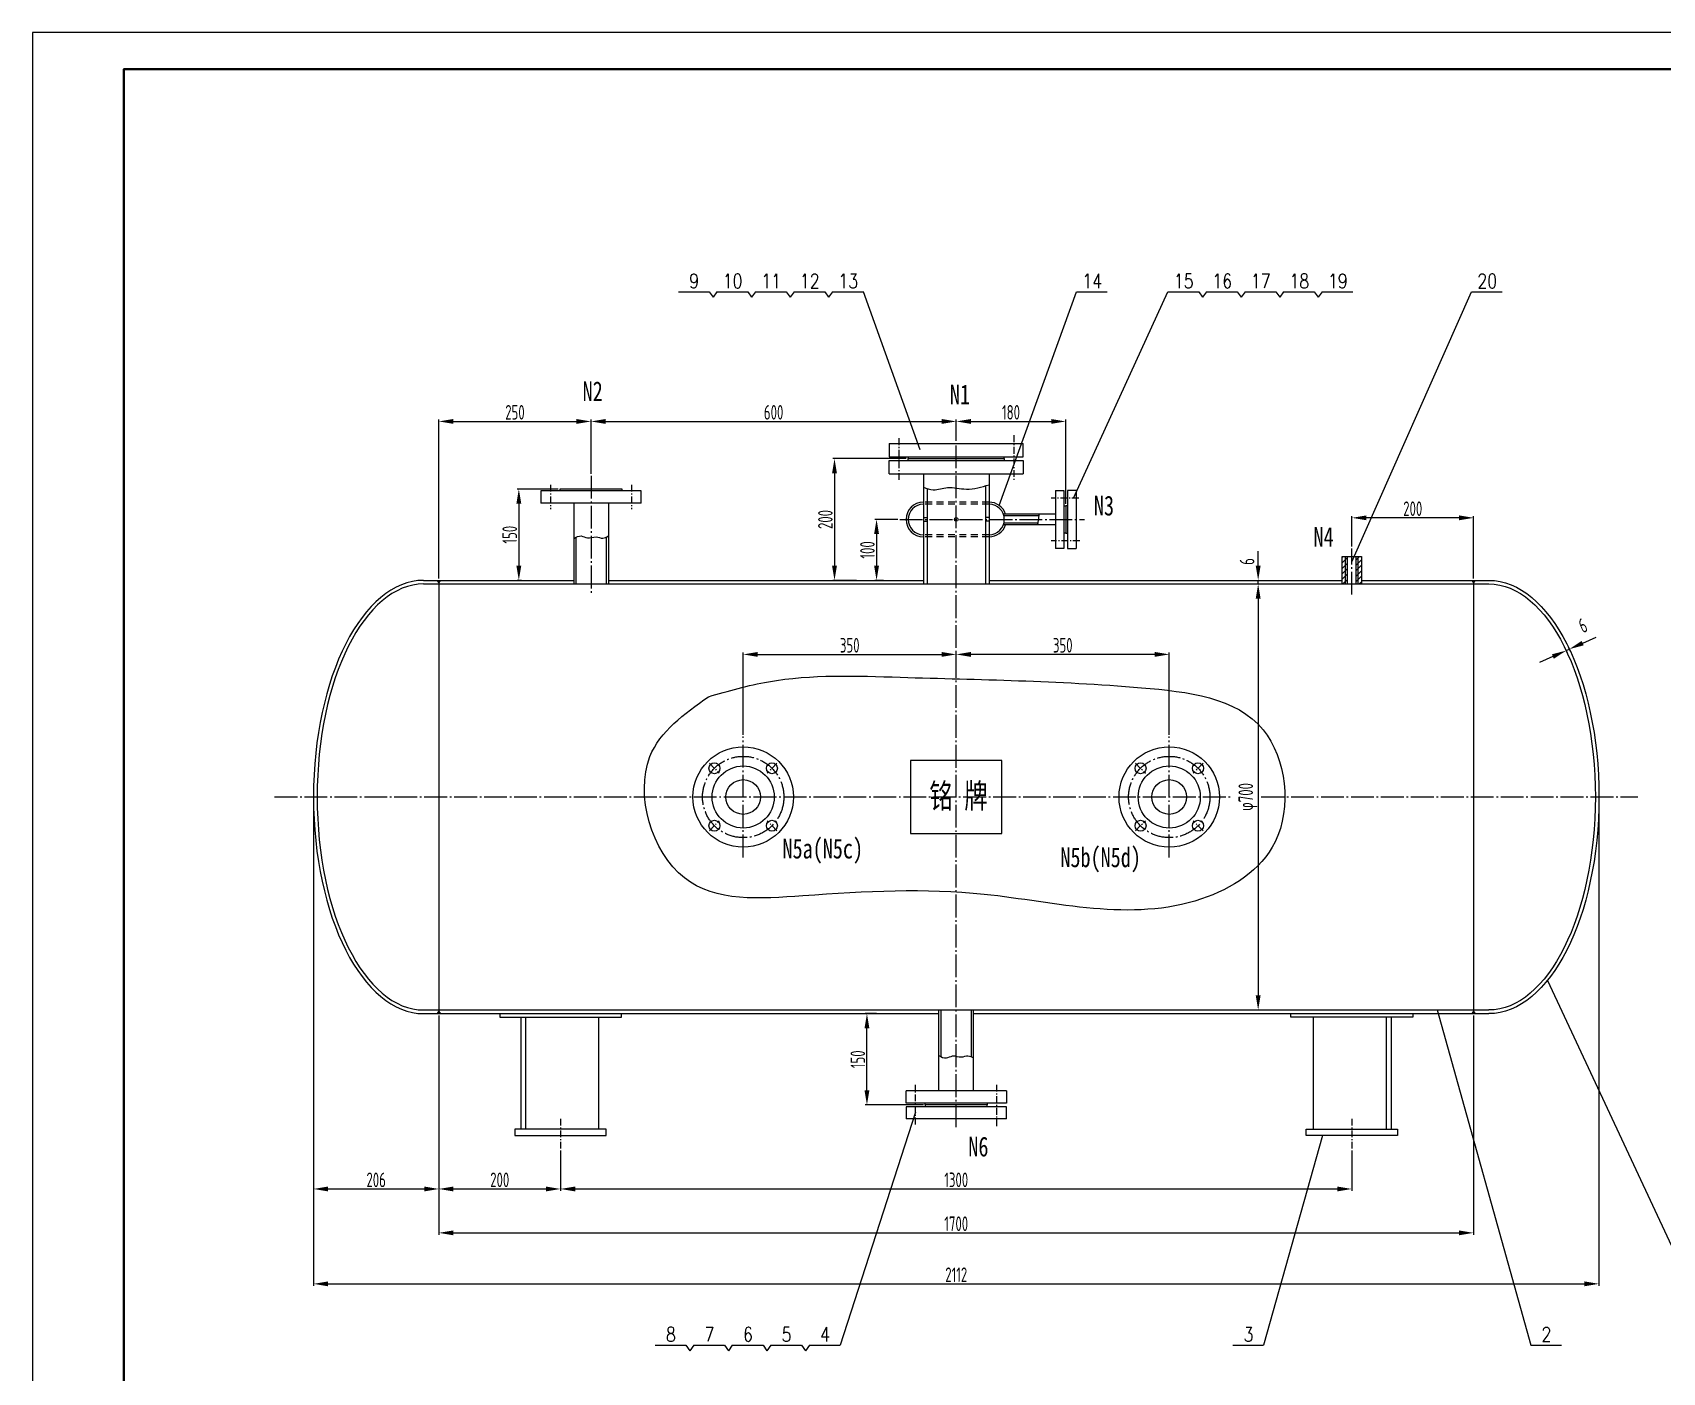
# Model space of a CAD drawing. Extents: x -6371 to 29478, y -10653 to 1396.
# Drawn here: x 24432 to 27110, y -9291 to -7089 of the extents above; entities that cross this region are included whole.
import ezdxf
from ezdxf.enums import TextEntityAlignment as Align

# ---------------------------------------------------------------- set-up
doc = ezdxf.new("R2010")
doc.units = 0
doc.header["$LTSCALE"] = 15
doc.header["$PDMODE"] = 1
for name, pattern in [('XX-L', [1.25, 0.75, -0.5]), ('ZXX-L', [3.28, 2.5, -0.3, 0.18, -0.3]), ('ZXX-S', [1.27, 0.75, -0.2, 0.12, -0.2])]:
    doc.linetypes.add(name, pattern=pattern)
doc.layers.get('Defpoints').update_dxf_attribs({"linetype": 'CONTINUOUS'})
for name, color, linetype, lineweight in [('A 粗实线', 1, 'CONTINUOUS', 25), ('B 细实线', 7, 'CONTINUOUS', 15), ('C 文 字', 2, 'CONTINUOUS', 20), ('D 短中心线', 3, 'ZXX-S', 18), ('E 长中心线', 3, 'ZXX-L', 15), ('G 长虚线', 6, 'XX-L', 15), ('J 标注尺寸', 2, 'CONTINUOUS', 15)]:
    doc.layers.add(name, color=color, linetype=linetype, lineweight=lineweight)
doc.styles.add('HZTXT', font='SIMFANG.TTF', dxfattribs={"width": 0.75})
doc.styles.add('ROMANC', font='romanc', dxfattribs={"width": 0.7, "height": 6})
doc.styles.get("Standard").update_dxf_attribs({"font": 'isocp.shx', "width": 0.707, "bigfont": 'hztxt.shx'})
doc.styles.add('标题中文', font='SIMFANG.TTF', dxfattribs={"width": 0.7})
doc.dimstyles.new('通用标注4.0', dxfattribs={"dimtxt": 24, "dimasz": 24, "dimexe": 3, "dimexo": 3, "dimgap": 3, "dimtad": 1, "dimdec": 0, "dimzin": 0, "dimdsep": 46, "dimtxsty": 'Standard', "dimcen": 3, "dimadec": 0, "dimazin": 0, "dimtfac": 0.375, "dimtdec": 0, "dimtmove": 2, "dimatfit": 3, "dimfxl": 0, "dimtzin": 0, "dimarcsym": 0})

# ---------------------------------------------------------------- blocks, each defined once
blk = doc.blocks.new('*D60')
at = {"layer": 'C 文 字', "color": 0, "lineweight": -2}
for p, q in [((26599.8, -7933.7), (26599.8, -7883.4)), ((26775.8, -7886.4), (26623.8, -7886.4)), ((26799.8, -7986.1), (26799.8, -7883.4))]:
    blk.add_line(p, q, dxfattribs=at)
at = {"layer": 'C 文 字', "color": 0}
for points in [[(26623.8, -7882.4), (26623.8, -7890.4), (26599.8, -7886.4)], [(26775.8, -7882.4), (26775.8, -7890.4), (26799.8, -7886.4)]]:
    blk.add_solid(points, dxfattribs=at)
at = {"layer": 'Defpoints', "color": 0}
for p in [(26599.8, -7886.4), (26599.8, -7936.7), (26799.8, -7989.1)]:
    blk.add_point(p, dxfattribs=at)
at = {"layer": 'C 文 字', "color": 0, "insert": (26699.8, -7871.4), "char_height": 24, "attachment_point": 5}
blk.add_mtext('200', dxfattribs=at)
blk = doc.blocks.new('*D61')
at = {"layer": 'Defpoints', "color": 0}
for p in [(26432.7, -7995.1), (26432.7, -8695.1), (26445.9, -8695.1)]:
    blk.add_point(p, dxfattribs=at)
at = {"layer": 'J 标注尺寸', "color": 0, "lineweight": -2}
for p, q in [((26435.7, -7995.1), (26448.9, -7995.1)), ((26445.9, -8019.1), (26445.9, -8671.1)), ((26435.7, -8695.1), (26448.9, -8695.1))]:
    blk.add_line(p, q, dxfattribs=at)
at = {"layer": 'J 标注尺寸', "color": 0}
for points in [[(26441.9, -8019.1), (26449.9, -8019.1), (26445.9, -7995.1)], [(26441.9, -8671.1), (26449.9, -8671.1), (26445.9, -8695.1)]]:
    blk.add_solid(points, dxfattribs=at)
at = {"layer": 'J 标注尺寸', "color": 0, "insert": (26429.1, -8345.1), "char_height": 24, "attachment_point": 5, "rotation": 90}
blk.add_mtext('φ700', dxfattribs=at)
blk = doc.blocks.new('*D62')
at = {"layer": 'Defpoints', "color": 0}
for p in [(26432.4, -7989.1), (26432.4, -7995.1), (26445.9, -7989.1)]:
    blk.add_point(p, dxfattribs=at)
at = {"layer": 'J 标注尺寸', "color": 0, "lineweight": -2}
for p, q in [((26445.9, -7965.1), (26445.9, -7941.1)), ((26435.4, -7989.1), (26448.9, -7989.1)), ((26435.4, -7995.1), (26448.9, -7995.1)), ((26445.9, -7995.1), (26445.9, -7989.1)), ((26445.9, -8019.1), (26445.9, -8043.1))]:
    blk.add_line(p, q, dxfattribs=at)
at = {"layer": 'J 标注尺寸', "color": 0}
for points in [[(26441.9, -7965.1), (26449.9, -7965.1), (26445.9, -7989.1)], [(26441.9, -8019.1), (26449.9, -8019.1), (26445.9, -7995.1)]]:
    blk.add_solid(points, dxfattribs=at)
at = {"layer": 'J 标注尺寸', "color": 0, "insert": (26427.7, -7958.1), "char_height": 24, "attachment_point": 5, "rotation": 90}
blk.add_mtext('6', dxfattribs=at)
blk = doc.blocks.new('*D63')
at = {"layer": 'Defpoints', "color": 0}
for p in [(25099.8, -8701.1), (25299.8, -8922.9), (25299.8, -8989.2)]:
    blk.add_point(p, dxfattribs=at)
at = {"layer": 'J 标注尺寸', "color": 0, "lineweight": -2}
for p, q in [((25099.8, -8704.1), (25099.8, -8992.2)), ((25299.8, -8925.9), (25299.8, -8992.2)), ((25123.8, -8989.2), (25275.8, -8989.2))]:
    blk.add_line(p, q, dxfattribs=at)
at = {"layer": 'J 标注尺寸', "color": 0}
for points in [[(25123.8, -8985.2), (25123.8, -8993.2), (25099.8, -8989.2)], [(25275.8, -8985.2), (25275.8, -8993.2), (25299.8, -8989.2)]]:
    blk.add_solid(points, dxfattribs=at)
at = {"layer": 'J 标注尺寸', "color": 0, "insert": (25199.8, -8974.2), "char_height": 24, "attachment_point": 5}
blk.add_mtext('200', dxfattribs=at)
blk = doc.blocks.new('*D64')
at = {"layer": 'Defpoints', "color": 0}
for p in [(25299.8, -8922.9), (26599.8, -8922.9), (26599.8, -8989.2)]:
    blk.add_point(p, dxfattribs=at)
at = {"layer": 'J 标注尺寸', "color": 0, "lineweight": -2}
for p, q in [((25299.8, -8925.9), (25299.8, -8992.2)), ((26599.8, -8925.9), (26599.8, -8992.2)), ((25323.8, -8989.2), (26575.8, -8989.2))]:
    blk.add_line(p, q, dxfattribs=at)
at = {"layer": 'J 标注尺寸', "color": 0}
for points in [[(25323.8, -8985.2), (25323.8, -8993.2), (25299.8, -8989.2)], [(26575.8, -8985.2), (26575.8, -8993.2), (26599.8, -8989.2)]]:
    blk.add_solid(points, dxfattribs=at)
at = {"layer": 'J 标注尺寸', "color": 0, "insert": (25949.8, -8974.2), "char_height": 24, "attachment_point": 5}
blk.add_mtext('1300', dxfattribs=at)
blk = doc.blocks.new('*D65')
at = {"layer": 'Defpoints', "color": 0}
for p in [(25099.8, -8701.1), (26799.8, -8701.1), (26799.8, -9061.3)]:
    blk.add_point(p, dxfattribs=at)
at = {"layer": 'J 标注尺寸', "color": 0, "lineweight": -2}
for p, q in [((25099.8, -8704.1), (25099.8, -9064.3)), ((26799.8, -8704.1), (26799.8, -9064.3)), ((25123.8, -9061.3), (26775.8, -9061.3))]:
    blk.add_line(p, q, dxfattribs=at)
at = {"layer": 'J 标注尺寸', "color": 0}
for points in [[(25123.8, -9057.3), (25123.8, -9065.3), (25099.8, -9061.3)], [(26775.8, -9057.3), (26775.8, -9065.3), (26799.8, -9061.3)]]:
    blk.add_solid(points, dxfattribs=at)
at = {"layer": 'J 标注尺寸', "color": 0, "insert": (25949.8, -9046.3), "char_height": 24, "attachment_point": 5}
blk.add_mtext('1700', dxfattribs=at)
blk = doc.blocks.new('*D66')
at = {"layer": 'Defpoints', "color": 0}
for p in [(24893.8, -8345.1), (25099.8, -8701.1), (25099.8, -8989.2)]:
    blk.add_point(p, dxfattribs=at)
at = {"layer": 'J 标注尺寸', "color": 0, "lineweight": -2}
for p, q in [((24893.8, -8348.1), (24893.8, -8992.2)), ((25099.8, -8704.1), (25099.8, -8992.2)), ((24917.8, -8989.2), (25075.8, -8989.2))]:
    blk.add_line(p, q, dxfattribs=at)
at = {"layer": 'J 标注尺寸', "color": 0}
for points in [[(24917.8, -8985.2), (24917.8, -8993.2), (24893.8, -8989.2)], [(25075.8, -8985.2), (25075.8, -8993.2), (25099.8, -8989.2)]]:
    blk.add_solid(points, dxfattribs=at)
at = {"layer": 'J 标注尺寸', "color": 0, "insert": (24996.8, -8974.2), "char_height": 24, "attachment_point": 5}
blk.add_mtext('206', dxfattribs=at)
blk = doc.blocks.new('*D67')
at = {"layer": 'Defpoints', "color": 0}
for p in [(24893.8, -8345.1), (27005.8, -8345.1), (27005.8, -9145.1)]:
    blk.add_point(p, dxfattribs=at)
at = {"layer": 'J 标注尺寸', "color": 0, "lineweight": -2}
for p, q in [((24893.8, -8348.1), (24893.8, -9148.1)), ((27005.8, -8348.1), (27005.8, -9148.1)), ((24917.8, -9145.1), (26981.8, -9145.1))]:
    blk.add_line(p, q, dxfattribs=at)
at = {"layer": 'J 标注尺寸', "color": 0}
for points in [[(24917.8, -9141.1), (24917.8, -9149.1), (24893.8, -9145.1)], [(26981.8, -9141.1), (26981.8, -9149.1), (27005.8, -9145.1)]]:
    blk.add_solid(points, dxfattribs=at)
at = {"layer": 'J 标注尺寸', "color": 0, "insert": (25949.8, -9130.1), "char_height": 24, "attachment_point": 5}
blk.add_mtext('2112', dxfattribs=at)
blk = doc.blocks.new('*D68')
at = {"layer": 'Defpoints', "color": 0}
for p in [(25349.8, -7728), (25349.8, -7817.3), (25099.8, -7989.1)]:
    blk.add_point(p, dxfattribs=at)
at = {"layer": 'J 标注尺寸', "color": 0, "lineweight": -2}
for p, q in [((25099.8, -7986.1), (25099.8, -7725)), ((25123.8, -7728), (25325.8, -7728)), ((25349.8, -7814.3), (25349.8, -7725))]:
    blk.add_line(p, q, dxfattribs=at)
at = {"layer": 'J 标注尺寸', "color": 0}
for points in [[(25123.8, -7724), (25123.8, -7732), (25099.8, -7728)], [(25325.8, -7724), (25325.8, -7732), (25349.8, -7728)]]:
    blk.add_solid(points, dxfattribs=at)
at = {"layer": 'J 标注尺寸', "color": 0, "insert": (25224.8, -7713), "char_height": 24, "attachment_point": 5}
blk.add_mtext('250', dxfattribs=at)
blk = doc.blocks.new('*D69')
at = {"layer": 'Defpoints', "color": 0}
for p in [(25949.8, -7728), (25949.8, -7763), (25349.8, -7817.3)]:
    blk.add_point(p, dxfattribs=at)
at = {"layer": 'J 标注尺寸', "color": 0, "lineweight": -2}
for p, q in [((25349.8, -7814.3), (25349.8, -7725)), ((25373.8, -7728), (25925.8, -7728)), ((25949.8, -7760), (25949.8, -7725))]:
    blk.add_line(p, q, dxfattribs=at)
at = {"layer": 'J 标注尺寸', "color": 0}
for points in [[(25373.8, -7724), (25373.8, -7732), (25349.8, -7728)], [(25925.8, -7724), (25925.8, -7732), (25949.8, -7728)]]:
    blk.add_solid(points, dxfattribs=at)
at = {"layer": 'J 标注尺寸', "color": 0, "insert": (25649.8, -7713), "char_height": 24, "attachment_point": 5}
blk.add_mtext('600', dxfattribs=at)
blk = doc.blocks.new('*D70')
at = {"layer": 'Defpoints', "color": 0}
for p in [(25870.8, -7789.1), (25749.8, -7989.1), (25789.1, -7989.1)]:
    blk.add_point(p, dxfattribs=at)
at = {"layer": 'J 标注尺寸', "color": 0, "lineweight": -2}
for p, q in [((25867.8, -7789.1), (25746.8, -7789.1)), ((25749.8, -7813.1), (25749.8, -7965.1)), ((25786.1, -7989.1), (25746.8, -7989.1))]:
    blk.add_line(p, q, dxfattribs=at)
at = {"layer": 'J 标注尺寸', "color": 0}
for points in [[(25745.8, -7813.1), (25753.8, -7813.1), (25749.8, -7789.1)], [(25745.8, -7965.1), (25753.8, -7965.1), (25749.8, -7989.1)]]:
    blk.add_solid(points, dxfattribs=at)
at = {"layer": 'J 标注尺寸', "color": 0, "insert": (25734.8, -7889.1), "char_height": 24, "attachment_point": 5, "rotation": 90}
blk.add_mtext('200', dxfattribs=at)
blk = doc.blocks.new('*D71')
at = {"layer": 'Defpoints', "color": 0}
for p in [(25856.9, -7889.1), (25818.9, -7989.1), (25833.2, -7989.1)]:
    blk.add_point(p, dxfattribs=at)
at = {"layer": 'J 标注尺寸', "color": 0, "lineweight": -2}
for p, q in [((25853.9, -7889.1), (25815.9, -7889.1)), ((25818.9, -7913.1), (25818.9, -7965.1)), ((25830.2, -7989.1), (25815.9, -7989.1))]:
    blk.add_line(p, q, dxfattribs=at)
at = {"layer": 'J 标注尺寸', "color": 0}
for points in [[(25814.9, -7913.1), (25822.9, -7913.1), (25818.9, -7889.1)], [(25814.9, -7965.1), (25822.9, -7965.1), (25818.9, -7989.1)]]:
    blk.add_solid(points, dxfattribs=at)
at = {"layer": 'J 标注尺寸', "color": 0, "insert": (25803.9, -7939.1), "char_height": 24, "attachment_point": 5, "rotation": 90}
blk.add_mtext('100', dxfattribs=at)
blk = doc.blocks.new('*D72')
at = {"layer": 'Defpoints', "color": 0}
for p in [(26129.8, -7728), (25949.8, -7763), (26129.8, -7866.6)]:
    blk.add_point(p, dxfattribs=at)
at = {"layer": 'J 标注尺寸', "color": 0, "lineweight": -2}
for p, q in [((25949.8, -7760), (25949.8, -7725)), ((25973.8, -7728), (26105.8, -7728)), ((26129.8, -7863.6), (26129.8, -7725))]:
    blk.add_line(p, q, dxfattribs=at)
at = {"layer": 'J 标注尺寸', "color": 0}
for points in [[(25973.8, -7724), (25973.8, -7732), (25949.8, -7728)], [(26105.8, -7724), (26105.8, -7732), (26129.8, -7728)]]:
    blk.add_solid(points, dxfattribs=at)
at = {"layer": 'J 标注尺寸', "color": 0, "insert": (26039.8, -7713), "char_height": 24, "attachment_point": 5}
blk.add_mtext('180', dxfattribs=at)
blk = doc.blocks.new('*D73')
at = {"layer": 'Defpoints', "color": 0}
for p in [(26955.1, -8111.4), (26957.2, -8102.1), (26960.3, -8109)]:
    blk.add_point(p, dxfattribs=at)
at = {"layer": 'J 标注尺寸', "color": 0, "lineweight": -2}
for p, q in [((26979.1, -8092.3), (27000.9, -8082.4)), ((26953.8, -8108.6), (26950.7, -8101.7)), ((26952, -8104.5), (26957.2, -8102.1)), ((26959, -8106.3), (26955.9, -8099.4)), ((26930.1, -8114.3), (26908.2, -8124.2))]:
    blk.add_line(p, q, dxfattribs=at)
at = {"layer": 'J 标注尺寸', "color": 0}
for points in [[(26928.4, -8110.7), (26931.7, -8118), (26952, -8104.5)], [(26977.4, -8088.6), (26980.7, -8095.9), (26957.2, -8102.1)]]:
    blk.add_solid(points, dxfattribs=at)
at = {"layer": 'J 标注尺寸', "color": 0, "insert": (26979.2, -8063.2), "char_height": 24, "attachment_point": 5, "rotation": 24.2406}
blk.add_mtext('6', dxfattribs=at)
blk = doc.blocks.new('*D78')
at = {"layer": 'Defpoints', "color": 0}
for p in [(25949.8, -8110.8), (25949.8, -8113.2), (25599.8, -8245.7)]:
    blk.add_point(p, dxfattribs=at)
at = {"layer": 'J 标注尺寸', "color": 0, "lineweight": -2}
for p, q in [((25599.8, -8242.7), (25599.8, -8107.8)), ((25623.8, -8110.8), (25925.8, -8110.8)), ((25949.8, -8110.2), (25949.8, -8107.8))]:
    blk.add_line(p, q, dxfattribs=at)
at = {"layer": 'J 标注尺寸', "color": 0}
for points in [[(25623.8, -8106.8), (25623.8, -8114.8), (25599.8, -8110.8)], [(25925.8, -8106.8), (25925.8, -8114.8), (25949.8, -8110.8)]]:
    blk.add_solid(points, dxfattribs=at)
at = {"layer": 'J 标注尺寸', "color": 0, "insert": (25774.8, -8095.8), "char_height": 24, "attachment_point": 5}
blk.add_mtext('350', dxfattribs=at)
blk = doc.blocks.new('*D79')
at = {"layer": 'Defpoints', "color": 0}
for p in [(25949.8, -8110.8), (25949.8, -8126.3), (26299.8, -8245.7)]:
    blk.add_point(p, dxfattribs=at)
at = {"layer": 'J 标注尺寸', "color": 0, "lineweight": -2}
for p, q in [((25949.8, -8123.3), (25949.8, -8107.8)), ((26275.8, -8110.8), (25973.8, -8110.8)), ((26299.8, -8242.7), (26299.8, -8107.8))]:
    blk.add_line(p, q, dxfattribs=at)
at = {"layer": 'J 标注尺寸', "color": 0}
for points in [[(25973.8, -8106.8), (25973.8, -8114.8), (25949.8, -8110.8)], [(26275.8, -8106.8), (26275.8, -8114.8), (26299.8, -8110.8)]]:
    blk.add_solid(points, dxfattribs=at)
at = {"layer": 'J 标注尺寸', "color": 0, "insert": (26124.8, -8095.8), "char_height": 24, "attachment_point": 5}
blk.add_mtext('350', dxfattribs=at)
blk = doc.blocks.new('*D80')
at = {"layer": 'Defpoints', "color": 0}
for p in [(25803.1, -8701.1), (25821.7, -8701.1), (25898.8, -8851.1)]:
    blk.add_point(p, dxfattribs=at)
at = {"layer": 'J 标注尺寸', "color": 0, "lineweight": -2}
for p, q in [((25818.7, -8701.1), (25800.1, -8701.1)), ((25803.1, -8827.1), (25803.1, -8725.1)), ((25895.8, -8851.1), (25800.1, -8851.1))]:
    blk.add_line(p, q, dxfattribs=at)
at = {"layer": 'J 标注尺寸', "color": 0}
for points in [[(25799.1, -8725.1), (25807.1, -8725.1), (25803.1, -8701.1)], [(25799.1, -8827.1), (25807.1, -8827.1), (25803.1, -8851.1)]]:
    blk.add_solid(points, dxfattribs=at)
at = {"layer": 'J 标注尺寸', "color": 0, "insert": (25788.1, -8776.1), "char_height": 24, "attachment_point": 5, "rotation": 90}
blk.add_mtext('150', dxfattribs=at)
blk = doc.blocks.new('*D81')
at = {"layer": 'Defpoints', "color": 0}
for p in [(25298.8, -7839.1), (25231.2, -7989.1), (25238.5, -7989.1)]:
    blk.add_point(p, dxfattribs=at)
at = {"layer": 'J 标注尺寸', "color": 0, "lineweight": -2}
for p, q in [((25295.8, -7839.1), (25228.2, -7839.1)), ((25231.2, -7863.1), (25231.2, -7965.1)), ((25235.5, -7989.1), (25228.2, -7989.1))]:
    blk.add_line(p, q, dxfattribs=at)
at = {"layer": 'J 标注尺寸', "color": 0}
for points in [[(25227.2, -7863.1), (25235.2, -7863.1), (25231.2, -7839.1)], [(25227.2, -7965.1), (25235.2, -7965.1), (25231.2, -7989.1)]]:
    blk.add_solid(points, dxfattribs=at)
at = {"layer": 'J 标注尺寸', "color": 0, "insert": (25216.2, -7914.1), "char_height": 24, "attachment_point": 5, "rotation": 90}
blk.add_mtext('150', dxfattribs=at)

msp = doc.modelspace()

# ---------------------------------------------------------------- hatches: boundary and pattern name
at = {"layer": 'B 细实线'}
h = msp.add_hatch(dxfattribs=at)
h.set_pattern_fill('ANSI31', color=256, scale=2, style=0)
h.set_pattern_definition([(45, (-13875.813, -12517.0306), (-4.4901281, 4.4901281), [])])
h.paths.add_polyline_path([(26589.4, -7950.1), (26583.8, -7950.1), (26583.8, -7995.1), (26589.4, -7995.1)])
h.paths.add_polyline_path([(26592.6, -7950.1), (26589.4, -7950.1), (26589.4, -7995.1), (26592.6, -7995.1)])
h.paths.add_polyline_path([(26615.8, -7950.1), (26610.1, -7950.1), (26610.1, -7995.1), (26615.8, -7995.1)])
h.paths.add_polyline_path([(26610.1, -7950.1), (26607, -7950.1), (26607, -7995.1), (26610.1, -7995.1)])

# ---------------------------------------------------------------- linework, layer by layer
at = {"layer": 'A 粗实线'}
for p, q in [((25493.4, -7515.1), (25543.9, -7515.1)), ((25556.7, -7515.1), (25607.2, -7515.1)), ((25620, -7515.1), (25670.5, -7515.1)), ((25683.3, -7515.1), (25733.9, -7515.1)), ((25746.6, -7515.1), (25797.2, -7515.1)), ((26147.4, -7515.1), (26197.9, -7515.1)), ((26297.6, -7515.1), (26348.2, -7515.1)), ((26361, -7515.1), (26411.5, -7515.1)), ((26424.3, -7515.1), (26474.8, -7515.1)), ((26487.6, -7515.1), (26538.1, -7515.1)), ((26550.9, -7515.1), (26601.4, -7515.1)), ((26796.4, -7515.1), (26846.9, -7515.1)), ((25839.8, -7764.1), (26059.8, -7764.1)), ((25839.8, -7764.1), (25839.8, -7786.1)), ((26059.8, -7786.1), (26059.8, -7764.1)), ((25839.8, -7786.1), (26059.8, -7786.1)), ((25870.8, -7786.1), (25870.8, -7789.1)), ((25870.8, -7792.1), (25870.8, -7789.1)), ((25870.8, -7789.1), (26028.8, -7789.1)), ((25870.8, -7789.1), (26028.8, -7789.1)), ((26028.8, -7789.1), (26028.8, -7786.1)), ((26028.8, -7789.1), (26028.8, -7792.1)), ((25839.8, -7814.1), (25839.8, -7792.1)), ((25839.8, -7792.1), (26059.8, -7792.1)), ((25839.8, -7814.1), (26059.8, -7814.1)), ((25895.8, -7814.1), (25895.8, -7995.1)), ((26003.8, -7814.1), (26003.8, -7995.1)), ((26059.8, -7792.1), (26059.8, -7814.1)), ((25432.3, -7842.1), (25267.3, -7842.1)), ((25267.3, -7842.1), (25267.3, -7862.1)), ((25400.8, -7839.1), (25298.8, -7839.1)), ((25298.8, -7839.1), (25298.8, -7842.1)), ((25400.8, -7842.1), (25400.8, -7839.1)), ((25432.3, -7862.1), (25432.3, -7842.1)), ((25901.8, -7838.2), (25901.8, -7995.1)), ((25997.8, -7833.9), (25997.8, -7995.1)), ((26112.8, -7841.6), (26126.8, -7841.6)), ((26112.8, -7841.6), (26112.8, -7936.6)), ((26126.8, -7841.6), (26126.8, -7936.6)), ((26132.8, -7841.6), (26132.8, -7936.6)), ((26146.8, -7841.6), (26132.8, -7841.6)), ((26146.8, -7841.6), (26146.8, -7936.6)), ((25432.3, -7862.1), (25267.3, -7862.1)), ((25321.3, -7862.1), (25321.3, -7995.1)), ((25378.3, -7862.1), (25378.3, -7995.1)), ((26126.8, -7866.6), (26129.8, -7866.6)), ((26129.8, -7866.6), (26129.8, -7911.6)), ((26129.8, -7866.6), (26129.8, -7911.6)), ((26132.8, -7866.6), (26129.8, -7866.6)), ((25895.8, -7886.1), (25901.8, -7886.1)), ((25895.8, -7892.1), (25901.8, -7892.1)), ((26003.8, -7886.1), (25997.8, -7886.1)), ((26003.8, -7892.1), (25997.8, -7892.1)), ((26112.8, -7880.1), (26027.1, -7880.1)), ((26112.8, -7898.1), (26027.1, -7898.1)), ((26085.8, -7883.1), (26028, -7883.1)), ((26084.5, -7895.1), (26028, -7895.1)), ((25324.8, -7918.5), (25324.8, -7995.1)), ((25374.8, -7918.1), (25374.8, -7995.1)), ((26129.8, -7911.6), (26126.8, -7911.6)), ((26129.8, -7911.6), (26132.8, -7911.6)), ((26126.8, -7936.6), (26112.8, -7936.6)), ((26132.8, -7936.6), (26146.8, -7936.6)), ((26583.8, -7950.1), (26615.8, -7950.1)), ((26583.8, -7995.1), (26583.8, -7950.1)), ((26592.6, -7995.1), (26592.6, -7950.1)), ((26607, -7995.1), (26607, -7950.1)), ((26615.8, -7950.1), (26615.8, -7995.1)), ((25074.8, -7989.1), (25321.3, -7989.1)), ((25074.8, -7995.1), (26824.8, -7995.1)), ((25099.8, -7989.1), (25099.8, -8701.1)), ((25378.3, -7989.1), (25895.8, -7989.1)), ((26003.8, -7989.1), (26583.8, -7989.1)), ((26615.8, -7989.1), (26824.8, -7989.1)), ((26799.8, -7989.1), (26799.8, -8701.1)), ((25074.8, -8695.1), (26824.8, -8695.1)), ((25074.8, -8701.1), (25921.3, -8701.1)), ((25199.8, -8701.1), (25199.8, -8707.1)), ((25399.8, -8707.1), (25399.8, -8701.1)), ((25921.3, -8828.1), (25921.3, -8695.1)), ((25924.8, -8771.6), (25924.8, -8695.1)), ((25974.8, -8772), (25974.8, -8695.1)), ((25978.3, -8828.1), (25978.3, -8695.1)), ((25978.3, -8701.1), (26824.8, -8701.1)), ((26499.8, -8707.1), (26499.8, -8701.1)), ((26699.8, -8701.1), (26699.8, -8707.1)), ((25199.8, -8707.1), (25399.8, -8707.1)), ((25234.8, -8891.1), (25234.8, -8707.1)), ((25242.8, -8891.1), (25242.8, -8707.1)), ((25362.8, -8891.1), (25362.8, -8707.1)), ((26699.8, -8707.1), (26499.8, -8707.1)), ((26536.8, -8891.1), (26536.8, -8707.1)), ((26656.8, -8891.1), (26656.8, -8707.1)), ((26664.8, -8891.1), (26664.8, -8707.1)), ((26032.3, -8828.1), (25867.3, -8828.1)), ((25867.3, -8848.1), (25867.3, -8828.1)), ((26032.3, -8828.1), (26032.3, -8848.1)), ((26032.3, -8848.1), (25867.3, -8848.1)), ((26032.3, -8854.1), (25867.3, -8854.1)), ((25867.3, -8854.1), (25867.3, -8874.1)), ((25898.8, -8851.1), (25898.8, -8848.1)), ((26000.8, -8851.1), (25898.8, -8851.1)), ((26000.8, -8851.1), (25898.8, -8851.1)), ((25898.8, -8851.1), (25898.8, -8854.1)), ((26000.8, -8848.1), (26000.8, -8851.1)), ((26000.8, -8854.1), (26000.8, -8851.1)), ((26032.3, -8874.1), (26032.3, -8854.1)), ((26032.3, -8874.1), (25867.3, -8874.1)), ((25224.8, -8891.1), (25224.8, -8901.1)), ((25374.8, -8891.1), (25224.8, -8891.1)), ((25224.8, -8901.1), (25374.8, -8901.1)), ((25374.8, -8901.1), (25374.8, -8891.1)), ((26524.8, -8901.1), (26524.8, -8891.1)), ((26524.8, -8891.1), (26674.8, -8891.1)), ((26674.8, -8901.1), (26524.8, -8901.1)), ((26674.8, -8891.1), (26674.8, -8901.1)), ((25455.3, -9246), (25505.8, -9246)), ((25518.6, -9246), (25569.1, -9246)), ((25581.9, -9246), (25632.5, -9246)), ((25645.2, -9246), (25695.8, -9246)), ((25708.5, -9246), (25759.1, -9246)), ((26404.1, -9246), (26454.7, -9246)), ((26893.6, -9246), (26944.2, -9246))]:
    msp.add_line(p, q, dxfattribs=at)
at = {"layer": 'A 粗实线', "color": 5, "lineweight": 40}
msp.add_lwpolyline([(24582.3, -10593.1), (29418.3, -10593.1), (29418.3, -7149.1), (24582.3, -7149.1)], close=True, dxfattribs=at)
at = {"layer": 'A 粗实线'}
msp.add_lwpolyline([(25874.8, -8405.1), (26024.8, -8405.1), (26024.8, -8285.1), (25874.8, -8285.1)], close=True, dxfattribs=at)
for centre, radius in [((25949.8, -7889.1), 3), ((25599.8, -8345.1), 82.5), ((26299.8, -8345.1), 82.5), ((25552.6, -8297.9), 9), ((25599.8, -8345.1), 51), ((25647, -8297.9), 9), ((26252.6, -8297.9), 9), ((26299.8, -8345.1), 51), ((26347, -8297.9), 9), ((25599.8, -8345.1), 28.5), ((26299.8, -8345.1), 28.5), ((25552.6, -8392.3), 9), ((25647, -8392.3), 9), ((26252.6, -8392.3), 9), ((26347, -8392.3), 9)]:
    msp.add_circle(centre, radius, dxfattribs=at)
for centre, radius, start, end in [((25895.8, -7889.1), 28.5, 90, 270), ((25895.8, -7889.1), 25, 90, 270), ((26003.8, -7889.1), 28.5, 18.4085, 90), ((26003.8, -7889.1), 25, 270, 90), ((26003.8, -7889.1), 28.5, 270, 341.5915)]:
    msp.add_arc(centre, radius, start, end, dxfattribs=at)
for major_axis, ratio in [((0, -356), 0.508427), ((0, -350), 0.5)]:
    msp.add_ellipse((25074.8, -8345.1), major_axis=major_axis, ratio=ratio, start_param=3.141593, end_param=6.283185, dxfattribs=at)
at = {"layer": 'A 粗实线', "extrusion": (0, 0, -1)}
for major_axis, ratio in [((0, -356), 0.508427), ((0, -350), 0.5)]:
    msp.add_ellipse((26824.8, -8345.1), major_axis=major_axis, ratio=ratio, start_param=3.141593, end_param=6.283185, dxfattribs=at)
at = {"layer": 'A 粗实线'}
for points in [[(25099.8, -7995.1), (25095.6, -7989.1), (25104, -7989.1)], [(26799.8, -7995.1), (26804, -7989.1), (26795.6, -7989.1)], [(25099.8, -8695.1), (25095.6, -8701.1), (25104, -8701.1)], [(26799.8, -8695.1), (26804, -8701.1), (26795.6, -8701.1)]]:
    msp.add_solid(points, dxfattribs=at)
at = {"layer": 'B 细实线'}
for p, q in [((25543.9, -7515.1), (25550.3, -7524)), ((25556.7, -7515.1), (25550.3, -7524)), ((25607.2, -7515.1), (25613.6, -7524)), ((25620, -7515.1), (25613.6, -7524)), ((25670.5, -7515.1), (25676.9, -7524)), ((25683.3, -7515.1), (25676.9, -7524)), ((25733.9, -7515.1), (25740.2, -7524)), ((25746.6, -7515.1), (25740.2, -7524)), ((25890.3, -7774.9), (25797.2, -7515.1)), ((26020.4, -7865.9), (26147.4, -7515.1)), ((26142.3, -7854.1), (26297.6, -7515.1)), ((26348.2, -7515.1), (26354.6, -7524)), ((26361, -7515.1), (26354.6, -7524)), ((26411.5, -7515.1), (26417.9, -7524)), ((26424.3, -7515.1), (26417.9, -7524)), ((26474.8, -7515.1), (26481.2, -7524)), ((26487.6, -7515.1), (26481.2, -7524)), ((26538.1, -7515.1), (26544.5, -7524)), ((26550.9, -7515.1), (26544.5, -7524)), ((26599.8, -7958.5), (26796.4, -7515.1)), ((26589.4, -7995.1), (26589.4, -7950.1)), ((26610.1, -7995.1), (26610.1, -7950.1)), ((26921.1, -8646.4), (27200.9, -9246)), ((26740, -8695.1), (26893.6, -9246)), ((25883, -8863.2), (25759.1, -9246)), ((26551.3, -8901.1), (26454.7, -9246)), ((25505.8, -9246), (25512.2, -9255)), ((25518.6, -9246), (25512.2, -9255)), ((25569.1, -9246), (25575.5, -9255)), ((25581.9, -9246), (25575.5, -9255)), ((25632.5, -9246), (25638.8, -9255)), ((25645.2, -9246), (25638.8, -9255)), ((25695.8, -9246), (25702.2, -9255)), ((25708.5, -9246), (25702.2, -9255))]:
    msp.add_line(p, q, dxfattribs=at)
msp.add_lwpolyline([(24432.3, -10653.1), (29478.3, -10653.1), (29478.3, -7089.1), (24432.3, -7089.1)], close=True, dxfattribs=at)
for points in [[(25895.8, -7836.1), (25912.1, -7840.2), (25935.4, -7836.7), (25966.4, -7839.2), (26003.8, -7832.1)], [(25321.3, -7920.4), (25333.7, -7916.2), (25343.8, -7919.5), (25358.3, -7917.8), (25369.1, -7919.8), (25378.3, -7916.2)], [(25542.6, -8180.3), (25446.6, -8278.8), (25503.2, -8478.1), (25697.8, -8507.6), (25995.8, -8505.2), (26352.9, -8512.6), (26473.6, -8419), (26453.9, -8234.5), (26254.4, -8165.6), (25857.9, -8148.3), (25641.2, -8155.7), (25542.6, -8180.3)], [(25921.3, -8769.7), (25933.7, -8773.9), (25943.8, -8770.6), (25958.3, -8772.3), (25969.1, -8770.4), (25978.3, -8773.9)]]:
    msp.add_spline(points, degree=3, dxfattribs=at)
msp.add_open_spline([(26084.1, -7898.1), (26084.8, -7892.8), (26085.8, -7886.7), (26085.9, -7880.8), (26085.9, -7880.1)], degree=3, knots=[55.538459, 55.538459, 55.538459, 55.538459, 71.471899, 73.63198, 73.63198, 73.63198, 73.63198], dxfattribs=at)
at = {"layer": 'D 短中心线'}
for p, q in [((25855.3, -7755.7), (25855.3, -7825.1)), ((26044.3, -7750.7), (26044.3, -7825.1)), ((25283, -7832.1), (25283, -7872.1)), ((25416.5, -7832.1), (25416.5, -7872.1)), ((26151.2, -7854.1), (26105.8, -7854.1)), ((26152.8, -7924.1), (26105.8, -7924.1)), ((25544.3, -8289.5), (25560.5, -8305.8)), ((25655.3, -8289.5), (25639.1, -8305.8)), ((26244.3, -8289.5), (26260.5, -8305.8)), ((26355.3, -8289.5), (26339.1, -8305.8)), ((25544.3, -8400.6), (25560.5, -8384.3)), ((25655.3, -8400.6), (25639.1, -8384.3)), ((26244.3, -8400.6), (26260.5, -8384.3)), ((26355.3, -8400.6), (26339.1, -8384.3)), ((25883, -8883.2), (25883, -8818.1)), ((26016.5, -8886.2), (26016.5, -8818.1)), ((25299.8, -8873.9), (25299.8, -8922.9)), ((26599.8, -8873.9), (26599.8, -8922.9))]:
    msp.add_line(p, q, dxfattribs=at)
at = {"layer": 'E 长中心线'}
for p, q in [((25949.8, -8887.4), (25949.8, -7763)), ((25349.8, -7817.3), (25349.8, -8011.7)), ((25856.9, -7889.1), (26160.7, -7889.1)), ((26599.8, -8012.4), (26599.8, -7936.7)), ((25599.8, -8444.5), (25599.8, -8245.7)), ((26299.8, -8444.5), (26299.8, -8245.7)), ((24829.8, -8345.1), (26400.6, -8345.1)), ((26450.8, -8345.1), (27069.8, -8345.1))]:
    msp.add_line(p, q, dxfattribs=at)
for centre in [(25599.8, -8345.1), (26299.8, -8345.1)]:
    msp.add_circle(centre, 66.8, dxfattribs=at)
at = {"layer": 'G 长虚线'}
for p, q in [((26003.8, -7860.6), (25895.8, -7860.6)), ((26003.8, -7864.1), (25895.8, -7864.1)), ((26003.8, -7914.1), (25895.8, -7914.1)), ((26003.8, -7917.6), (25895.8, -7917.6))]:
    msp.add_line(p, q, dxfattribs=at)

# ---------------------------------------------------------------- texts
at = {"layer": 'C 文 字', "style": 'ROMANC', "width": 0.8}
for s, height, p in [('9', 23.7, (25519.2, -7497.3)), ('10', 23.71, (25582.5, -7497.3)), ('11', 23.71, (25645.8, -7497.3)), ('12', 23.71, (25709.1, -7497.3)), ('13', 23.71, (25772.4, -7497.3)), ('14', 23.71, (26173.2, -7497.3)), ('15', 23.71, (26323.5, -7497.3)), ('16', 23.71, (26386.8, -7497.3)), ('17', 23.71, (26450.1, -7497.3)), ('18', 23.71, (26513.4, -7497.3)), ('19', 23.71, (26576.7, -7497.3)), ('20', 23.71, (26822.2, -7497.3)), ('8', 23.7, (25481.1, -9228.2)), ('7', 23.7, (25544.4, -9228.2)), ('6', 23.7, (25607.7, -9228.2)), ('5', 23.7, (25671, -9228.2)), ('4', 23.7, (25734.4, -9228.2)), ('3', 23.7, (26430, -9228.2)), ('2', 23.7, (26919.5, -9228.2))]:
    msp.add_text(s, height=height, dxfattribs=at).set_placement(p, align=Align.MIDDLE)
at = {"layer": 'C 文 字', "char_height": 32.4, "width": 518.4, "attachment_point": 1, "style": 'HZTXT'}
for s, insert in [('N2', (25336, -7662.2)), ('N1', (25939.4, -7667.4)), ('N3', (26176, -7850.1)), ('N4', (26536.8, -7901.6)), ('N5a(N5c)', (25664.4, -8413.7)), ('N5b(N5d)', (26120.9, -8428)), ('N6', (25969.7, -8903.4))]:
    msp.add_mtext(s, dxfattribs=dict(at, insert=insert))
at = {"layer": 'J 标注尺寸', "style": '标题中文', "width": 0.7}
msp.add_text('铭 牌', height=39.98, dxfattribs=at).set_placement((25905.8, -8363.2))

# ---------------------------------------------------------------- dimensions: what is measured, and where the dimension line sits
at = {"layer": 'C 文 字'}
dim = msp.add_linear_dim(base=(26599.8, -7886.4), p1=(26799.8, -7989.1), p2=(26599.8, -7936.7), dimstyle='通用标注4.0', dxfattribs=at)
dim.commit()
dim.dimension.update_dxf_attribs({"geometry": '*D60', "text_midpoint": (26699.8, -7871.4)})
at = {"layer": 'J 标注尺寸'}
for base, p1, p2, picture, middle in [((25349.8, -7728), (25099.8, -7989.1), (25349.8, -7817.3), '*D68', (25224.8, -7713)), ((25949.8, -7728), (25349.8, -7817.3), (25949.8, -7763), '*D69', (25649.8, -7713)), ((26129.8, -7728), (25949.8, -7763), (26129.8, -7866.6), '*D72', (26039.8, -7713)), ((25949.8, -8110.8), (25599.8, -8245.7), (25949.8, -8113.2), '*D78', (25774.8, -8095.8)), ((25949.8, -8110.8), (26299.8, -8245.7), (25949.8, -8126.3), '*D79', (26124.8, -8095.8)), ((25099.8, -8989.2), (24893.8, -8345.1), (25099.8, -8701.1), '*D66', (24996.8, -8974.2)), ((27005.8, -9145.1), (24893.8, -8345.1), (27005.8, -8345.1), '*D67', (25949.8, -9130.1)), ((25299.8, -8989.2), (25099.8, -8701.1), (25299.8, -8922.9), '*D63', (25199.8, -8974.2)), ((26799.8, -9061.3), (25099.8, -8701.1), (26799.8, -8701.1), '*D65', (25949.8, -9046.3)), ((26599.8, -8989.2), (25299.8, -8922.9), (26599.8, -8922.9), '*D64', (25949.8, -8974.2))]:
    dim = msp.add_linear_dim(base=base, p1=p1, p2=p2, dimstyle='通用标注4.0', dxfattribs=at)
    dim.commit()
    dim.dimension.update_dxf_attribs({"geometry": picture, "text_midpoint": middle})
for base, p1, p2, picture, middle in [((25749.8, -7989.1), (25870.8, -7789.1), (25789.1, -7989.1), '*D70', (25734.8, -7889.1)), ((25231.2, -7989.1), (25298.8, -7839.1), (25238.5, -7989.1), '*D81', (25216.2, -7914.1)), ((25818.9, -7989.1), (25856.9, -7889.1), (25833.2, -7989.1), '*D71', (25803.9, -7939.1)), ((25803.1, -8701.1), (25898.8, -8851.1), (25821.7, -8701.1), '*D80', (25788.1, -8776.1))]:
    dim = msp.add_linear_dim(base=base, p1=p1, p2=p2, angle=90, dimstyle='通用标注4.0', dxfattribs=at)
    dim.commit()
    dim.dimension.update_dxf_attribs({"geometry": picture, "text_midpoint": middle})
for base, p1, p2, angle, picture, middle, dimtype in [((26445.9, -7989.1), (26432.4, -7995.1), (26432.4, -7989.1), 90, '*D62', (26427.7, -7958.1), 160), ((26957.2, -8102.1), (26955.1, -8111.4), (26960.3, -8109), 24.2406, '*D73', (26979.2, -8063.2), 161)]:
    dim = msp.add_linear_dim(base=base, p1=p1, p2=p2, angle=angle, dimstyle='通用标注4.0', dxfattribs=at)
    dim.commit()
    dim.dimension.update_dxf_attribs({"geometry": picture, "text_midpoint": middle, "dimtype": dimtype})
dim = msp.add_linear_dim(base=(26445.9, -8695.1), p1=(26432.7, -7995.1), p2=(26432.7, -8695.1), angle=90, text='φ<>', dimstyle='通用标注4.0', dxfattribs=at)
dim.commit()
dim.dimension.update_dxf_attribs({"geometry": '*D61', "text_midpoint": (26429.1, -8345.1)})

doc.saveas('drawing.dxf')
